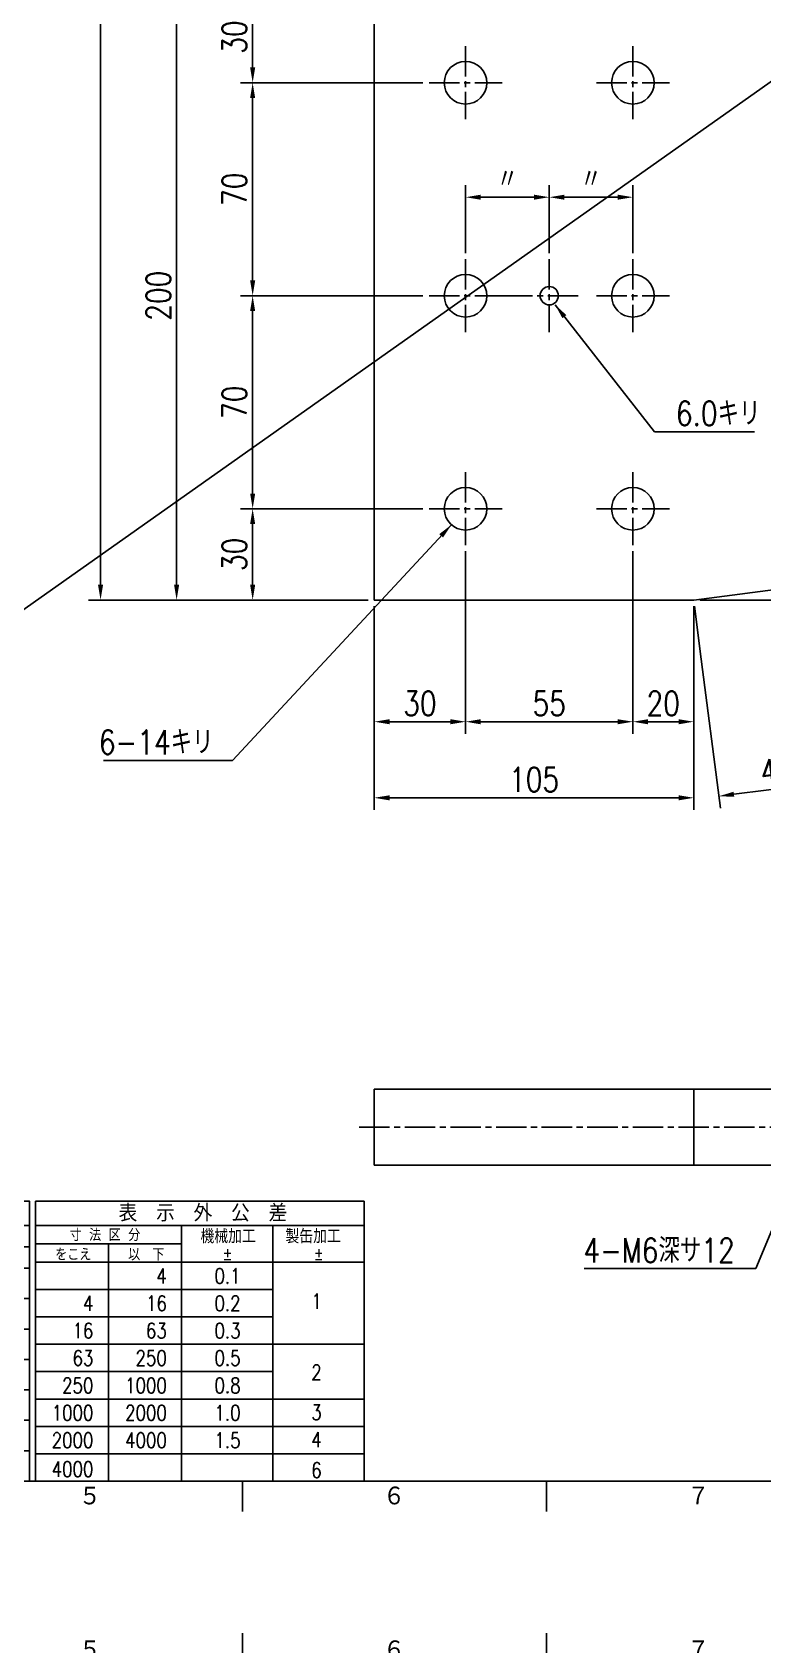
# Model space of a CAD drawing. Extents: x 0 to 1682, y 0 to 2376.
# Drawn here: x 451 to 691, y 1164 to 1694 of the extents above; entities that cross this region are included whole.
import ezdxf
from ezdxf.enums import TextEntityAlignment as Align

# ---------------------------------------------------------------- set-up
doc = ezdxf.new("R2010")
doc.units = 0
doc.header["$LTSCALE"] = 2
doc.header["$MEASUREMENT"] = 0
doc.linetypes.add('GEN7A', pattern=[7.5, 5, -0.75, 1, -0.75])
doc.layers.get('0').update_dxf_attribs({"linetype": 'CONTINUOUS'})
doc.layers.get('DEFPOINTS').update_dxf_attribs({"linetype": 'CONTINUOUS'})
for name, color, linetype in [('2', 5, 'CONTINUOUS'), ('4', 3, 'CONTINUOUS'), ('5', 3, 'CONTINUOUS'), ('6', 52, 'CONTINUOUS'), ('7A', 4, 'GEN7A'), ('8', 1, 'CONTINUOUS'), ('RAHM2', 1, 'CONTINUOUS')]:
    doc.layers.add(name, color=color, linetype=linetype)
doc.styles.add('DIMENSION', font='monotxt.shx', dxfattribs={"bigfont": 'bigfont.shx'})
doc.styles.get("Standard").update_dxf_attribs({"font": 'romans.shx', "width": 0.8, "bigfont": 'extfont.shx'})
doc.dimstyles.new('GEN-ISO', dxfattribs={"dimscale": 2, "dimtxt": 4, "dimasz": 2.5, "dimexe": 2, "dimexo": 1, "dimgap": 1, "dimtad": 1, "dimdec": 3, "dimrnd": 0.001, "dimdsep": 46, "dimtxsty": 'Standard', "dimcen": 0, "dimclrt": 52, "dimadec": 0, "dimazin": 0, "dimtp": 0.1, "dimtm": 0.1, "dimtfac": 0.6, "dimtdec": 3, "dimtmove": 0, "dimatfit": 3, "dimfxl": 1, "dimarcsym": 0})

# ---------------------------------------------------------------- blocks, each defined once
blk = doc.blocks.new('1A1ﾌﾞﾋﾝ')
at = {"layer": 'RAHM2', "color": 5, "linetype": 'Continuous'}
for p, q in [((260, 584), (260, 579)), ((310, 584), (310, 579)), ((25, 15), (826, 15)), ((260, 10), (260, 15)), ((310, 10), (310, 15))]:
    blk.add_line(p, q, dxfattribs=at)
for s, p in [('５', (233.1, 579.6)), ('６', (283.1, 579.6)), ('７', (333.1, 579.6)), ('５', (233.1, 10.87)), ('６', (283.1, 10.87)), ('７', (333.1, 10.87))]:
    blk.add_text(s, height=3.31, dxfattribs=at).set_placement(p)
at = {"layer": 'RAHM2', "color": 5, "linetype": 'Continuous', "width": 0.7}
for tag, p in [('HEADER3', (35, 566.01)), ('HEADER4', (54.75, 566)), ('HEADER15', (74.49, 566)), ('HEADER16', (94.43, 566))]:
    blk.add_attdef(tag, text='', height=6, dxfattribs=at).set_placement(p, align=Align.MIDDLE)
at = {"layer": 'RAHM2', "color": 7, "linetype": 'Continuous'}
blk.add_attdef('HEADER5', text='', height=2.5, dxfattribs=at).set_placement((63.69, 559.1), align=Align.BOTTOM_RIGHT)
for tag, height, width, p in [('HEADER1', 5, 0.9, (775.12, 45.15)), ('HEADER7', 5, 0.8, (590.38, 40.8)), ('GEN-TITLE-SCA', 4, 0.85, (677.79, 40.85)), ('HEADER2', 6, 0.9, (774.89, 36.68)), ('HEADER11', 3.2, 0.63, (46.91, 24.38)), ('HEADER9', 3.33, 0.8, (71.4, 24.2)), ('HEADER10', 3.5, 0.8, (92.57, 24.22)), ('HEADER14', 3.31, 0.8, (542.54, 17.82))]:
    blk.add_attdef(tag, text='', height=height, dxfattribs=dict(at, width=width)).set_placement(p, align=Align.MIDDLE)
at = {"layer": 'RAHM2', "color": 7, "linetype": 'Continuous', "width": 0.8}
blk.add_attdef('GEN-TITLE-DAT', text='', height=3.5, dxfattribs=at).set_placement((691.35, 39.1), align=Align.BOTTOM_LEFT)
at = {"layer": 'RAHM2', "color": 5, "linetype": 'Continuous'}
blk.add_attdef('HEADER6', text='', height=5.8, dxfattribs=at).set_placement((623.09, 17.9), align=Align.BOTTOM_RIGHT)
at = {"layer": 'RAHM2', "color": 5, "linetype": 'Continuous', "style": 'DIMENSION', "width": 1.2}
for tag, p in [('HEADER13', (629.56, 16.75)), ('HEADER12', (663.26, 16.72)), ('GEN-TITLE-DWG', (732.79, 16.74))]:
    blk.add_attdef(tag, text='', height=7.02, dxfattribs=at).set_placement(p, align=Align.BOTTOM_LEFT)
blk.add_attdef('HEADER8', text='', height=7.02, dxfattribs=at).set_placement((822.69, 16.71), align=Align.BOTTOM_RIGHT)
blk = doc.blocks.new('*D95')
at = {"layer": '5', "color": 0, "lineweight": -2, "transparency": 16777216}
for p, q in [((681.35, 2002.57), (469.35, 2002.57)), ((473.35, 1512.57), (473.35, 1997.57)), ((561.35, 1507.57), (469.35, 1507.57))]:
    blk.add_line(p, q, dxfattribs=at)
at = {"layer": '5', "color": 0, "transparency": 16777216}
for points in [[(472.52, 1997.57), (474.18, 1997.57), (473.35, 2002.57)], [(472.52, 1512.57), (474.18, 1512.57), (473.35, 1507.57)]]:
    blk.add_solid(points, dxfattribs=at)
at = {"layer": 'DEFPOINTS', "color": 0, "transparency": 16777216}
for p in [(473.35, 2002.57), (683.35, 2002.57), (563.35, 1507.57)]:
    blk.add_point(p, dxfattribs=at)
at = {"layer": '5', "color": 52, "transparency": 16777216, "insert": (467.35, 1755.07), "char_height": 8, "attachment_point": 5, "rotation": 90}
blk.add_mtext('495', dxfattribs=at)
blk = doc.blocks.new('*D98')
at = {"layer": '5', "color": 0, "lineweight": -2, "transparency": 16777216}
for p, q in [((1060.35, 1557.57), (1142.35, 1557.57)), ((1138.35, 1552.57), (1138.35, 1512.57)), ((670.35, 1507.57), (1142.35, 1507.57))]:
    blk.add_line(p, q, dxfattribs=at)
at = {"layer": '5', "color": 0, "transparency": 16777216}
for points in [[(1137.52, 1552.57), (1139.18, 1552.57), (1138.35, 1557.57)], [(1137.52, 1512.57), (1139.18, 1512.57), (1138.35, 1507.57)]]:
    blk.add_solid(points, dxfattribs=at)
at = {"layer": 'DEFPOINTS', "color": 0, "transparency": 16777216}
for p in [(1058.35, 1557.57), (668.35, 1507.57), (1138.35, 1507.57)]:
    blk.add_point(p, dxfattribs=at)
at = {"layer": '5', "color": 52, "transparency": 16777216, "insert": (1132.35, 1532.57), "char_height": 8, "attachment_point": 5, "rotation": 90}
blk.add_mtext('50', dxfattribs=at)
blk = doc.blocks.new('*D115')
at = {"layer": '5', "color": 0, "lineweight": -2, "transparency": 16777216}
for p, q in [((561.35, 1707.57), (494.35, 1707.57)), ((498.35, 1512.57), (498.35, 1702.57)), ((561.35, 1507.57), (494.35, 1507.57))]:
    blk.add_line(p, q, dxfattribs=at)
at = {"layer": '5', "color": 0, "transparency": 16777216}
for points in [[(497.52, 1702.57), (499.18, 1702.57), (498.35, 1707.57)], [(497.52, 1512.57), (499.18, 1512.57), (498.35, 1507.57)]]:
    blk.add_solid(points, dxfattribs=at)
at = {"layer": 'DEFPOINTS', "color": 0, "transparency": 16777216}
for p in [(498.35, 1707.57), (563.35, 1707.57), (563.35, 1507.57)]:
    blk.add_point(p, dxfattribs=at)
at = {"layer": '5', "color": 52, "transparency": 16777216, "insert": (492.35, 1607.57), "char_height": 8, "attachment_point": 5, "rotation": 90}
blk.add_mtext('200', dxfattribs=at)
blk = doc.blocks.new('*D116')
at = {"layer": '5', "color": 0, "lineweight": -2, "transparency": 16777216}
for p, q in [((593.35, 1523.57), (593.35, 1463.57)), ((563.35, 1505.57), (563.35, 1463.57)), ((588.35, 1467.57), (568.35, 1467.57))]:
    blk.add_line(p, q, dxfattribs=at)
at = {"layer": '5', "color": 0, "transparency": 16777216}
for points in [[(568.35, 1468.4), (568.35, 1466.73), (563.35, 1467.57)], [(588.35, 1468.4), (588.35, 1466.73), (593.35, 1467.57)]]:
    blk.add_solid(points, dxfattribs=at)
at = {"layer": 'DEFPOINTS', "color": 0, "transparency": 16777216}
for p in [(593.35, 1525.57), (563.35, 1507.57), (563.35, 1467.57)]:
    blk.add_point(p, dxfattribs=at)
at = {"layer": '5', "color": 52, "transparency": 16777216, "insert": (578.35, 1473.57), "char_height": 8, "attachment_point": 5}
blk.add_mtext('30', dxfattribs=at)
blk = doc.blocks.new('*D117')
at = {"layer": '5', "color": 0, "lineweight": -2, "transparency": 16777216}
for p, q in [((593.35, 1523.57), (593.35, 1463.57)), ((648.35, 1523.57), (648.35, 1463.57)), ((643.35, 1467.57), (598.35, 1467.57))]:
    blk.add_line(p, q, dxfattribs=at)
at = {"layer": '5', "color": 0, "transparency": 16777216}
for points in [[(598.35, 1468.4), (598.35, 1466.73), (593.35, 1467.57)], [(643.35, 1468.4), (643.35, 1466.73), (648.35, 1467.57)]]:
    blk.add_solid(points, dxfattribs=at)
at = {"layer": 'DEFPOINTS', "color": 0, "transparency": 16777216}
for p in [(593.35, 1525.57), (648.35, 1525.57), (593.35, 1467.57)]:
    blk.add_point(p, dxfattribs=at)
at = {"layer": '5', "color": 52, "transparency": 16777216, "insert": (620.85, 1473.57), "char_height": 8, "attachment_point": 5}
blk.add_mtext('55', dxfattribs=at)
blk = doc.blocks.new('*D118')
at = {"layer": '5', "color": 0, "lineweight": -2, "transparency": 16777216}
for p, q in [((648.35, 1523.57), (648.35, 1463.57)), ((668.35, 1505.57), (668.35, 1463.57)), ((653.35, 1467.57), (663.35, 1467.57))]:
    blk.add_line(p, q, dxfattribs=at)
at = {"layer": '5', "color": 0, "transparency": 16777216}
for points in [[(653.35, 1468.4), (653.35, 1466.73), (648.35, 1467.57)], [(663.35, 1468.4), (663.35, 1466.73), (668.35, 1467.57)]]:
    blk.add_solid(points, dxfattribs=at)
at = {"layer": 'DEFPOINTS', "color": 0, "transparency": 16777216}
for p in [(648.35, 1525.57), (668.35, 1507.57), (668.35, 1467.57)]:
    blk.add_point(p, dxfattribs=at)
at = {"layer": '5', "color": 52, "transparency": 16777216, "insert": (658.35, 1473.57), "char_height": 8, "attachment_point": 5}
blk.add_mtext('20', dxfattribs=at)
blk = doc.blocks.new('*D119')
at = {"layer": '5', "color": 0, "lineweight": -2, "transparency": 16777216}
for p, q in [((563.35, 1505.57), (563.35, 1438.57)), ((668.35, 1505.57), (668.35, 1438.57)), ((663.35, 1442.57), (568.35, 1442.57))]:
    blk.add_line(p, q, dxfattribs=at)
at = {"layer": '5', "color": 0, "transparency": 16777216}
for points in [[(568.35, 1443.4), (568.35, 1441.73), (563.35, 1442.57)], [(663.35, 1443.4), (663.35, 1441.73), (668.35, 1442.57)]]:
    blk.add_solid(points, dxfattribs=at)
at = {"layer": 'DEFPOINTS', "color": 0, "transparency": 16777216}
for p in [(563.35, 1507.57), (668.35, 1507.57), (563.35, 1442.57)]:
    blk.add_point(p, dxfattribs=at)
at = {"layer": '5', "color": 52, "transparency": 16777216, "insert": (615.85, 1448.57), "char_height": 8, "attachment_point": 5}
blk.add_mtext('105', dxfattribs=at)
blk = doc.blocks.new('*D76')
at = {"layer": '5', "color": 0, "lineweight": -2, "transparency": 16777216}
for p, q in [((710.19, 1495.79), (716.8, 1444.21)), ((670.51, 1490.7), (677.13, 1439.13)), ((711.33, 1447.54), (681.58, 1443.73))]:
    blk.add_line(p, q, dxfattribs=at)
at = {"layer": '5', "color": 0, "transparency": 16777216}
for points in [[(711.23, 1448.37), (711.44, 1446.72), (716.29, 1448.18)], [(681.47, 1444.56), (681.68, 1442.9), (676.62, 1443.09)]]:
    blk.add_solid(points, dxfattribs=at)
at = {"layer": 'DEFPOINTS', "color": 0, "transparency": 16777216}
for p in [(709.93, 1497.77), (670.26, 1492.69), (676.62, 1443.09)]:
    blk.add_point(p, dxfattribs=at)
at = {"layer": '5', "color": 52, "transparency": 16777216, "insert": (695.69, 1451.59), "char_height": 8, "attachment_point": 5, "rotation": 7.3058}
blk.add_mtext('40', dxfattribs=at)
blk = doc.blocks.new('*D85')
at = {"layer": '5', "color": 0, "lineweight": -2, "transparency": 16777216}
for p, q in [((561.35, 1707.57), (519.35, 1707.57)), ((523.35, 1682.57), (523.35, 1702.57)), ((579.35, 1677.57), (519.35, 1677.57))]:
    blk.add_line(p, q, dxfattribs=at)
at = {"layer": '5', "color": 0, "transparency": 16777216}
for points in [[(522.52, 1702.57), (524.18, 1702.57), (523.35, 1707.57)], [(522.52, 1682.57), (524.18, 1682.57), (523.35, 1677.57)]]:
    blk.add_solid(points, dxfattribs=at)
at = {"layer": 'DEFPOINTS', "color": 0, "transparency": 16777216}
for p in [(523.35, 1707.57), (563.35, 1707.57), (581.35, 1677.57)]:
    blk.add_point(p, dxfattribs=at)
at = {"layer": '5', "color": 52, "transparency": 16777216, "insert": (517.35, 1692.57), "char_height": 8, "attachment_point": 5, "rotation": 90}
blk.add_mtext('30', dxfattribs=at)
blk = doc.blocks.new('*D86')
at = {"layer": '5', "color": 0, "lineweight": -2, "transparency": 16777216}
for p, q in [((579.35, 1677.57), (519.35, 1677.57)), ((523.35, 1672.57), (523.35, 1612.57)), ((579.35, 1607.57), (519.35, 1607.57))]:
    blk.add_line(p, q, dxfattribs=at)
at = {"layer": '5', "color": 0, "transparency": 16777216}
for points in [[(522.52, 1672.57), (524.18, 1672.57), (523.35, 1677.57)], [(522.52, 1612.57), (524.18, 1612.57), (523.35, 1607.57)]]:
    blk.add_solid(points, dxfattribs=at)
at = {"layer": 'DEFPOINTS', "color": 0, "transparency": 16777216}
for p in [(581.35, 1677.57), (523.35, 1607.57), (581.35, 1607.57)]:
    blk.add_point(p, dxfattribs=at)
at = {"layer": '5', "color": 52, "transparency": 16777216, "insert": (517.35, 1642.57), "char_height": 8, "attachment_point": 5, "rotation": 90}
blk.add_mtext('70', dxfattribs=at)
blk = doc.blocks.new('*D87')
at = {"layer": '5', "color": 0, "lineweight": -2, "transparency": 16777216}
for p, q in [((579.35, 1607.57), (519.35, 1607.57)), ((523.35, 1602.57), (523.35, 1542.57)), ((579.35, 1537.57), (519.35, 1537.57))]:
    blk.add_line(p, q, dxfattribs=at)
at = {"layer": '5', "color": 0, "transparency": 16777216}
for points in [[(522.52, 1602.57), (524.18, 1602.57), (523.35, 1607.57)], [(522.52, 1542.57), (524.18, 1542.57), (523.35, 1537.57)]]:
    blk.add_solid(points, dxfattribs=at)
at = {"layer": 'DEFPOINTS', "color": 0, "transparency": 16777216}
for p in [(581.35, 1607.57), (523.35, 1537.57), (581.35, 1537.57)]:
    blk.add_point(p, dxfattribs=at)
at = {"layer": '5', "color": 52, "transparency": 16777216, "insert": (517.35, 1572.57), "char_height": 8, "attachment_point": 5, "rotation": 90}
blk.add_mtext('70', dxfattribs=at)
blk = doc.blocks.new('*D88')
at = {"layer": '5', "color": 0, "lineweight": -2, "transparency": 16777216}
for p, q in [((579.35, 1537.57), (519.35, 1537.57)), ((523.35, 1532.57), (523.35, 1512.57)), ((561.35, 1507.57), (519.35, 1507.57))]:
    blk.add_line(p, q, dxfattribs=at)
at = {"layer": '5', "color": 0, "transparency": 16777216}
for points in [[(522.52, 1532.57), (524.18, 1532.57), (523.35, 1537.57)], [(522.52, 1512.57), (524.18, 1512.57), (523.35, 1507.57)]]:
    blk.add_solid(points, dxfattribs=at)
at = {"layer": 'DEFPOINTS', "color": 0, "transparency": 16777216}
for p in [(581.35, 1537.57), (523.35, 1507.57), (563.35, 1507.57)]:
    blk.add_point(p, dxfattribs=at)
at = {"layer": '5', "color": 52, "transparency": 16777216, "insert": (517.35, 1522.57), "char_height": 8, "attachment_point": 5, "rotation": 90}
blk.add_mtext('30', dxfattribs=at)
blk = doc.blocks.new('*D90')
at = {"layer": '5', "color": 0, "lineweight": -2, "transparency": 16777216}
for p, q in [((593.35, 1621.57), (593.35, 1643.94)), ((620.85, 1621.57), (620.85, 1643.94)), ((598.35, 1639.94), (615.85, 1639.94))]:
    blk.add_line(p, q, dxfattribs=at)
at = {"layer": '5', "color": 0, "transparency": 16777216}
for points in [[(598.35, 1640.77), (598.35, 1639.11), (593.35, 1639.94)], [(615.85, 1640.77), (615.85, 1639.11), (620.85, 1639.94)]]:
    blk.add_solid(points, dxfattribs=at)
at = {"layer": 'DEFPOINTS', "color": 0, "transparency": 16777216}
for p in [(620.85, 1639.94), (593.35, 1619.57), (620.85, 1619.57)]:
    blk.add_point(p, dxfattribs=at)
at = {"layer": '5', "color": 52, "transparency": 16777216, "insert": (607.1, 1645.94), "char_height": 8, "attachment_point": 5}
blk.add_mtext('〃', dxfattribs=at)
blk = doc.blocks.new('*D91')
at = {"layer": '5', "color": 0, "lineweight": -2, "transparency": 16777216}
for p, q in [((620.85, 1621.57), (620.85, 1643.94)), ((648.35, 1621.57), (648.35, 1643.94)), ((625.85, 1639.94), (643.35, 1639.94))]:
    blk.add_line(p, q, dxfattribs=at)
at = {"layer": '5', "color": 0, "transparency": 16777216}
for points in [[(625.85, 1640.77), (625.85, 1639.11), (620.85, 1639.94)], [(643.35, 1640.77), (643.35, 1639.11), (648.35, 1639.94)]]:
    blk.add_solid(points, dxfattribs=at)
at = {"layer": 'DEFPOINTS', "color": 0, "transparency": 16777216}
for p in [(648.35, 1639.94), (620.85, 1619.57), (648.35, 1619.57)]:
    blk.add_point(p, dxfattribs=at)
at = {"layer": '5', "color": 52, "transparency": 16777216, "insert": (634.6, 1645.94), "char_height": 8, "attachment_point": 5}
blk.add_mtext('〃', dxfattribs=at)
blk = doc.blocks.new('A$C679C68A6')
for p, q in [((15, 46), (15, 12)), ((0, 42), (40, 42)), ((41, 42), (125, 42)), ((65, 42), (65, 0)), ((95, 42), (95, 0)), ((126, 42), (180, 42)), ((150, 42), (150, 0)), ((165, 42), (165, 0)), ((41, 38.5), (125, 38.5)), ((53, 38.5), (53, 0)), ((80, 38.5), (80, 0)), ((110, 38.5), (110, 0)), ((126, 39), (150, 39)), ((138, 39), (138, 0)), ((41, 35), (125, 35)), ((126, 36), (180, 36)), ((0, 12), (40, 12))]:
    blk.add_line(p, q)
for points in [[(7.38, 37.17), (8.89, 39.8), (5.86, 39.8), (7.38, 37.17)], [(5.85, 31.17), (7.37, 33.8), (4.34, 33.8), (5.85, 31.17)], [(8.89, 31.17), (10.4, 33.8), (7.37, 33.8), (8.89, 31.17)], [(4.34, 25.17), (5.86, 27.8), (2.83, 27.8), (4.34, 25.17)], [(7.38, 25.17), (8.89, 27.8), (5.86, 27.8), (7.38, 25.17)], [(10.41, 25.17), (11.92, 27.8), (8.89, 27.8), (10.41, 25.17)], [(5.85, 18.37), (7.37, 20.99), (4.34, 20.99), (5.85, 18.37)], [(8.89, 18.37), (10.4, 20.99), (7.37, 20.99), (8.89, 18.37)], [(4.34, 12.37), (5.86, 14.99), (2.83, 14.99), (4.34, 12.37)], [(7.38, 12.37), (8.89, 14.99), (5.86, 14.99), (7.38, 12.37)], [(10.41, 12.37), (11.92, 14.99), (8.89, 14.99), (10.41, 12.37)], [(15.28, 0.87), (16.79, 3.5), (13.76, 3.5), (15.28, 0.87)], [(18.31, 0.87), (19.83, 3.5), (16.79, 3.5), (18.31, 0.87)], [(25.82, 0.87), (27.33, 3.5), (24.3, 3.5), (25.82, 0.87)], [(28.85, 0.87), (30.37, 3.5), (27.33, 3.5), (28.85, 0.87)], [(31.88, 0.87), (33.4, 3.5), (30.37, 3.5), (31.88, 0.87)]]:
    blk.add_lwpolyline(points, close=True)
at = {"layer": '2'}
for points in [[(0, 0), (40, 0), (40, 46), (0, 46)], [(41, 0), (125, 0), (125, 46), (41, 46)], [(126, 0), (180, 0), (180, 46), (126, 46)]]:
    blk.add_lwpolyline(points, close=True, dxfattribs=at)
at = {"layer": '4'}
for p, q in [((0, 36), (40, 36)), ((0, 30), (40, 30)), ((41, 30), (125, 30)), ((126, 31.5), (165, 31.5)), ((126, 27), (165, 27)), ((0, 24), (40, 24)), ((41, 25), (65, 25)), ((80, 24.5), (95, 24.5)), ((110, 25), (125, 25)), ((126, 22.5), (180, 22.5)), ((41, 20), (125, 20)), ((0, 18), (40, 18)), ((126, 18), (165, 18)), ((41, 15), (125, 15)), ((126, 13.5), (180, 13.5)), ((41, 10), (65, 10)), ((80, 9.5), (95, 9.5)), ((110, 10), (125, 10)), ((126, 9), (180, 9)), ((41, 5), (125, 5)), ((126, 4.5), (180, 4.5))]:
    blk.add_line(p, q, dxfattribs=at)
at = {"width": 0.9}
for s, height, p in [('仕上げ記号', 2.2, (7.9, 42.73)), ('表面粗さの区分', 2.2, (27.11, 42.73)), ('寸 法 区 分', 2, (52.39, 39.21)), ('平\u3000行\u3000度\u3000mm', 2, (83.01, 39.21)), ('直\u3000角\u3000度\u3000mm', 2, (113.01, 39.21)), ('寸 法 区 分', 2, (137.39, 39.46)), ('機械加工', 2.3, (157.65, 39.08)), ('製缶加工', 2.3, (171.62, 39.08)), ('をこえ', 2, (47.19, 35.5)), ('以\u3000下', 2, (59.19, 35.5)), ('機械加工', 2, (72.65, 35.61)), ('製缶加工', 2, (87.3, 35.61)), ('機械加工', 2, (102.65, 35.61)), ('製缶加工', 2, (117.3, 35.61)), ('をこえ', 2, (132.19, 36.25)), ('以\u3000下', 2, (144.19, 36.25)), ('%%P', 2, (157.53, 36.41)), ('%%P', 2, (172.53, 36.41))]:
    blk.add_text(s, height=height, dxfattribs=at).set_placement(p, align=Align.CENTER)
for s, p in [('表\u3000示\u3000外\u3000幾\u3000何\u3000公\u3000差', (83.47, 42.66)), ('表\u3000示\u3000外\u3000公\u3000差', (153.5, 42.66))]:
    blk.add_text(s, height=2.8).set_placement(p, align=Align.CENTER)
for s, height, width, p in [('100S ～ 50S', 2.5, 0.8, (18.05, 37.51)), ('0.1', 2.5, 0.8, (155.41, 32.47)), ('25S ～ 12.5S', 2.5, 0.8, (18.05, 31.51)), ('0.2', 2.5, 0.8, (155.41, 27.97)), ('1', 2.5, 0.8, (171.31, 28.3)), ('6.3S ～ 1.6S', 2.5, 0.8, (18.05, 25.51)), ('0.3', 2.5, 0.8, (155.41, 23.47)), ('6.3S ～ 1.6S', 2.5, 0.8, (18.05, 19.51)), ('0.5', 2.5, 0.8, (155.41, 18.97)), ('2', 2.5, 0.8, (171.31, 16.64)), ('1.6S ～ ', 2.5, 0.8, (18.05, 13.51)), ('0.8', 2.5, 0.8, (155.41, 14.47)), ('1.0', 2.5, 0.8, (155.41, 9.97)), ('3', 2.5, 0.8, (171.31, 10.06)), ('必要な場合は、粗さ区分を記入のこと', 2, 0.9, (2.22, 7.91)), ('1.5', 2.5, 0.8, (155.41, 5.47)), ('4', 2.5, 0.8, (171.31, 5.56)), ('(例)', 2.5, 0.9, (5.78, 2.47)), ('12.5S', 1.8, 0.8, (13.82, 4.04)), ('1.6S', 1.8, 0.8, (26.17, 4.04)), ('6', 2.5, 0.8, (171.31, 0.56))]:
    blk.add_text(s, height=height, dxfattribs=dict(width=width)).set_placement(p)
for s, width, p in [('4', 0.8, (147.57, 32.47)), ('30', 0.8, (62.57, 31.22)), ('0.05', 0.7, (78.6, 31.22)), ('0.5', 0.8, (89.29, 31.22)), ('0.1', 0.7, (108.84, 31.22)), ('0.5', 0.8, (119.29, 31.22)), ('4', 0.8, (135.5, 27.97)), ('16', 0.8, (147.57, 27.97)), ('30', 0.8, (50.5, 26.22)), ('100', 0.8, (62.57, 26.22)), ('1.0', 0.8, (89.29, 26.22)), ('1.5', 0.8, (119.29, 26.22)), ('0.05 ～ 0.1', 0.7, (79.09, 23.46)), ('0.1 ～ 0.2', 0.7, (108.84, 23.46)), ('16', 0.8, (135.5, 23.47)), ('63', 0.8, (147.57, 23.47)), ('100', 0.8, (50.5, 21.22)), ('300', 0.8, (62.57, 21.22)), ('2.0', 0.8, (89.29, 21.22)), ('2.5', 0.8, (119.29, 21.22)), ('63', 0.8, (135.5, 18.97)), ('250', 0.8, (147.57, 18.97)), ('300', 0.8, (50.5, 16.22)), ('1000', 0.8, (62.57, 16.22)), ('0.1 ～ 0.2', 0.7, (78.6, 16.22)), ('2.5', 0.8, (89.29, 16.22)), ('0.2 ～ 0.4', 0.7, (108.84, 16.22)), ('3.5', 0.8, (119.29, 16.22)), ('250', 0.8, (135.5, 14.47)), ('1000', 0.8, (147.57, 14.47)), ('1000', 0.8, (50.5, 11.22)), ('2500', 0.8, (62.57, 11.22)), ('3.0', 0.8, (89.29, 11.22)), ('5.0', 0.8, (119.29, 11.22)), ('0.2 ～ 0.4', 0.7, (78.6, 8.47)), ('0.4 ～ 0.8', 0.7, (108.84, 8.47)), ('1000', 0.8, (135.5, 9.97)), ('2000', 0.8, (147.57, 9.97)), ('2500', 0.8, (50.5, 6.22)), ('4000', 0.8, (62.57, 6.22)), ('4.0', 0.8, (89.29, 6.22)), ('7.0', 0.8, (119.29, 6.22)), ('2000', 0.8, (135.5, 5.47)), ('4000', 0.8, (147.57, 5.47)), ('4000', 0.8, (50.5, 1.22)), ('0.5', 0.7, (78.6, 1.22)), ('5.0', 0.8, (89.29, 1.22)), ('4000', 0.8, (135.5, 0.72))]:
    blk.add_text(s, height=2.5, dxfattribs=dict(width=width)).set_placement(p, align=Align.RIGHT)
for p in [(8.01, 21.27), (8.01, 15.27)]:
    blk.add_text('G', height=2).set_placement(p, align=Align.RIGHT)

msp = doc.modelspace()

# ---------------------------------------------------------------- linework, layer by layer
at = {"layer": '2'}
for p, q in [((563.3502, 1507.5661), (563.3502, 1707.5661)), ((1058.3502, 1557.5661), (668.3502, 1507.5661)), ((668.3502, 1507.5661), (563.3502, 1507.5661)), ((563.3502, 1321.8385), (563.3502, 1346.8385)), ((563.3502, 1346.8385), (1073.3502, 1346.8385)), ((668.3502, 1346.8385), (668.3502, 1321.8385)), ((1073.3502, 1321.8385), (563.3502, 1321.8385))]:
    msp.add_line(p, q, dxfattribs=at)
for centre, radius in [((593.3502, 1677.5661), 7), ((648.3502, 1677.5661), 7), ((593.3502, 1607.5661), 7), ((648.3502, 1607.5661), 7), ((620.8502, 1607.5661), 3), ((593.3502, 1537.5661), 7), ((648.3502, 1537.5661), 7)]:
    msp.add_circle(centre, radius, dxfattribs=at)
at = {"layer": '5'}
msp.add_line((668.6067, 1505.5661), (670.5131, 1490.7042), dxfattribs=at)
at = {"layer": '7A'}
for p, q in [((593.3502, 1689.5661), (593.3502, 1665.5661)), ((648.3502, 1689.5661), (648.3502, 1665.5661)), ((581.3502, 1677.5661), (605.3502, 1677.5661)), ((636.3502, 1677.5661), (660.3502, 1677.5661)), ((593.3502, 1619.5661), (593.3502, 1595.5661)), ((620.8502, 1619.5661), (620.8502, 1595.5661)), ((648.3502, 1619.5661), (648.3502, 1595.5661)), ((581.3502, 1607.5661), (605.3502, 1607.5661)), ((605.3502, 1607.5661), (631.3502, 1607.5661)), ((636.3502, 1607.5661), (660.3502, 1607.5661)), ((593.3502, 1549.5661), (593.3502, 1525.5661)), ((648.3502, 1549.5661), (648.3502, 1525.5661)), ((581.3502, 1537.5661), (605.3502, 1537.5661)), ((636.3502, 1537.5661), (660.3502, 1537.5661)), ((1078.3502, 1334.3385), (558.3502, 1334.3385))]:
    msp.add_line(p, q, dxfattribs=at)
at = {"layer": '8'}
msp.add_line((0, 1188), (1682, 2376), dxfattribs=at)

# ---------------------------------------------------------------- block references
at = {"layer": '2', "xscale": 2, "yscale": 2, "zscale": 2}
for p in [(0, 1188), (0, 0)]:
    msp.add_blockref('1A1ﾌﾞﾋﾝ', p, dxfattribs=at)
at = {"layer": '6', "xscale": 2, "yscale": 2, "zscale": 2}
msp.add_blockref('A$C679C68A6', (200, 1218), dxfattribs=at)

# ---------------------------------------------------------------- texts
at = {"layer": '5', "color": 52, "char_height": 8}
for s, insert, attachment_point in [('6.0キリ', (662.5, 1568.8669), 4), ('6-14キリ', (472.8155, 1460.8474), 4), ('4-M6深サ12', (681.8128, 1293.8385), 6)]:
    msp.add_mtext(s, dxfattribs=dict(at, insert=insert, attachment_point=attachment_point))

# ---------------------------------------------------------------- dimensions: what is measured, and where the dimension line sits
at = {"layer": '5'}
for base, p1, p2, picture, middle in [((473.3502, 2002.5661), (563.3502, 1507.5661), (683.3502, 2002.5661), '*D95', (467.3502, 1755.0661)), ((498.3502, 1707.5661), (563.3502, 1507.5661), (563.3502, 1707.5661), '*D115', (492.3502, 1607.5661)), ((523.3502, 1707.5661), (581.3502, 1677.5661), (563.3502, 1707.5661), '*D85', (517.3502, 1692.5661)), ((523.3502, 1607.5661), (581.3502, 1677.5661), (581.3502, 1607.5661), '*D86', (517.3502, 1642.5661)), ((523.3502, 1537.5661), (581.3502, 1607.5661), (581.3502, 1537.5661), '*D87', (517.3502, 1572.5661)), ((1138.3502, 1507.5661), (1058.3502, 1557.5661), (668.3502, 1507.5661), '*D98', (1132.3502, 1532.5661)), ((523.3502, 1507.5661), (581.3502, 1537.5661), (563.3502, 1507.5661), '*D88', (517.3502, 1522.5661))]:
    dim = msp.add_linear_dim(base=base, p1=p1, p2=p2, angle=270, dimstyle='GEN-ISO', dxfattribs=at)
    dim.commit()
    dim.dimension.update_dxf_attribs({"geometry": picture, "text_midpoint": middle})
for base, p1, p2, picture, middle in [((620.8502, 1639.9391), (593.3502, 1619.5661), (620.8502, 1619.5661), '*D90', (607.1002, 1645.9391)), ((648.3502, 1639.9391), (620.8502, 1619.5661), (648.3502, 1619.5661), '*D91', (634.6002, 1645.9391))]:
    dim = msp.add_linear_dim(base=base, p1=p1, p2=p2, text='〃', dimstyle='GEN-ISO', override={"dimtmove": 2}, dxfattribs=at)
    dim.commit()
    dim.dimension.update_dxf_attribs({"geometry": picture, "text_midpoint": middle})
for base, p1, p2, picture, middle in [((563.3502, 1467.5661), (593.3502, 1525.5661), (563.3502, 1507.5661), '*D116', (578.3502, 1473.5661)), ((593.3502, 1467.5661), (648.3502, 1525.5661), (593.3502, 1525.5661), '*D117', (620.8502, 1473.5661)), ((668.3502, 1467.5661), (648.3502, 1525.5661), (668.3502, 1507.5661), '*D118', (658.3502, 1473.5661)), ((563.3502, 1442.5661), (668.3502, 1507.5661), (563.3502, 1507.5661), '*D119', (615.8502, 1448.5661))]:
    dim = msp.add_linear_dim(base=base, p1=p1, p2=p2, dimstyle='GEN-ISO', dxfattribs=at)
    dim.commit()
    dim.dimension.update_dxf_attribs({"geometry": picture, "text_midpoint": middle})
dim = msp.add_aligned_dim(p1=(709.934, 1497.7746), p2=(670.2587, 1492.688), distance=50, dimstyle='GEN-ISO', dxfattribs=at)
dim.commit()
dim.dimension.update_dxf_attribs({"geometry": '*D76', "text_midpoint": (695.6916, 1451.5885)})

# ---------------------------------------------------------------- leaders
at = {"layer": '5', "annotation_type": 0, "has_hookline": 1}
for points, hookline_direction, text_width in [([(622.7486, 1604.6183), (655.5, 1562.8669), (660.5, 1562.8669)], 0, 25.8133), ([(588.7118, 1532.3234), (516.7527, 1454.8474), (511.7527, 1454.8474)], 1, 35.4133), ([(706.8799, 1331.5658), (688.8128, 1287.8385), (683.8128, 1287.8385)], 1, 49.4933)]:
    msp.add_leader(points, dimstyle='GEN-ISO', dxfattribs=dict(at, hookline_direction=hookline_direction, text_width=text_width))

doc.saveas('drawing.dxf')
